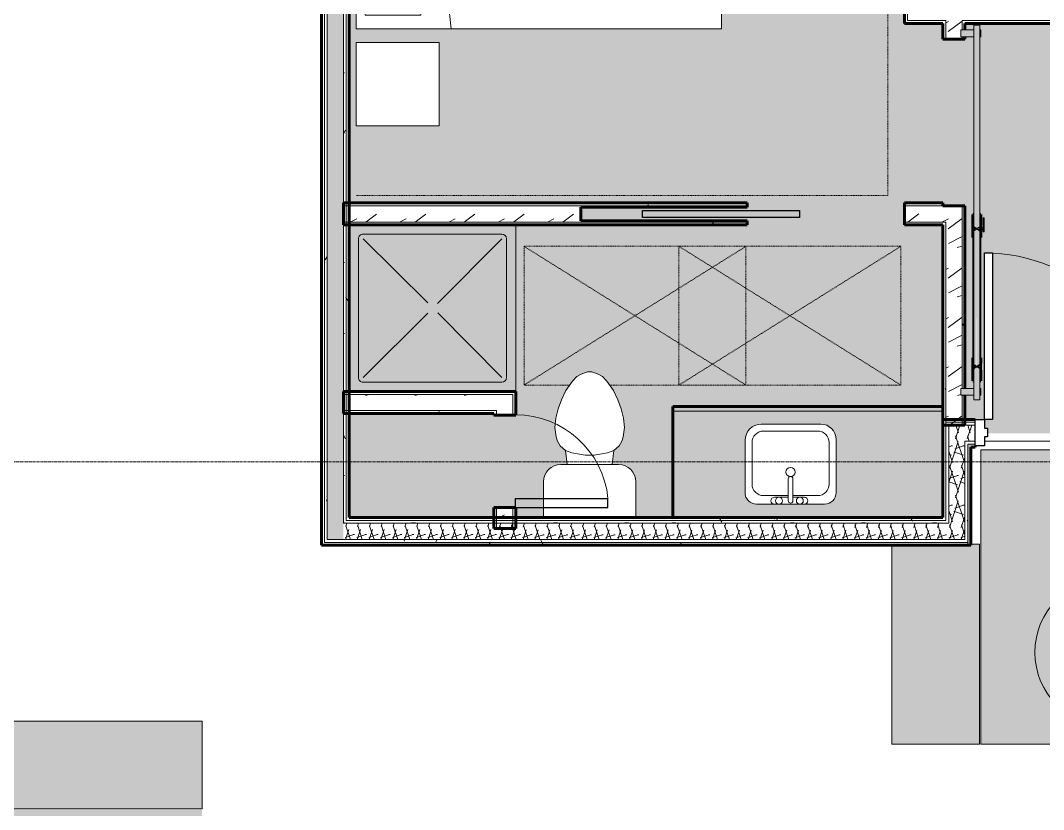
# Model space of a CAD drawing. Header units: inches. Extents: x -4105 to -1989, y 9836 to 11159.
# Drawn here: x -3474 to -3252.8, y 10392 to 10562.6 of the extents above; entities that cross this region are included whole.
import ezdxf

# ---------------------------------------------------------------- set-up
doc = ezdxf.new("R2010")
doc.units = ezdxf.units.IN
doc.header["$MEASUREMENT"] = 0
doc.linetypes.add('Dash', pattern=[0.25, 0.125, -0.125])
doc.linetypes.add('Grid Line 1_2_', pattern=[0.875, 0.5, -0.125, 0.125, -0.125])
for name, color, linetype, lineweight in [('0-1', 7, 'Continuous', 5), ('0-2', 7, 'Continuous', 9), ('A-AREA-PATT-3', 7, 'Continuous', 9), ('A-DOOR', 31, 'Continuous', 18), ('A-DOOR-1', 7, 'Continuous', 9), ('A-DOOR-2', 50, 'Continuous', 30), ('A-DOOR-3', 10, 'Continuous', 18), ('A-DOOR-4', 135, 'Continuous', 18), ('A-DOOR-5', 250, 'Continuous', 60), ('A-DOOR-7', 31, 'Continuous', 30), ('A-DOOR-8', 31, 'Continuous', 9), ('A-DOOR-FRAM', 31, 'Continuous', 30), ('A-FLOR', 192, 'Continuous', 18), ('A-FLOR-1', 10, 'Continuous', 18), ('A-FLOR-2', 192, 'Continuous', 5), ('A-GENM-HDLN-1', 7, 'Dash', 9), ('A-WALL', 113, 'Continuous', 18), ('A-WALL-2', 250, 'Continuous', 60), ('A-WALL-3', 10, 'Continuous', 18), ('A-WALL-PATT-1', 7, 'Continuous', 9), ('A-WALL-PATT-2', 253, 'Continuous', 9), ('A-WALL-PATT-4', 111, 'Continuous', 9), ('G-ANNO-SYMB', 111, 'Continuous', 9), ('I-FURN-1', 7, 'Continuous', 9), ('I-FURN-HDLN-1', 7, 'Dash', 9), ('I-WALL', 2, 'Continuous', 18), ('I-WALL-1', 2, 'Continuous', 5), ('I-WALL-2', 2, 'Continuous', 60), ('P-SANR-FIXT-2', 7, 'Continuous', 9), ('Q-CASE-1', 253, 'Continuous', 9), ('Q-CASE-2', 250, 'Continuous', 60), ('Q-CASE-3', 7, 'Continuous', 9), ('S-GRID-1', 1, 'Grid Line 1_2_', 9)]:
    doc.layers.add(name, color=color, linetype=linetype, lineweight=lineweight)
pattern_1 = [(0, (0, -1194), (20.48, 5.12), [0.845, -14.515, 0.845, -14.515, -81.92]), (0, (0, -1194), (20.48, 5.12), [-30.72, 0.845, -29.875, 0.845, -14.515, -35.84]), (0, (0, -1194), (20.48, 5.12), [-76.8, 0.845, -9.395, 0.845, -24.755]), (120, (7.68, -1191.44), (-14.67405, 15.1762003), [0.845, -14.515, 0.845, -14.515, -81.92]), (120, (7.68, -1191.44), (-14.67405, 15.1762003), [-30.72, 0.845, -29.875, 0.845, -14.515, -35.84]), (120, (7.68, -1191.44), (-14.67405, 15.1762003), [-76.8, 0.845, -9.395, 0.845, -24.755]), (240, (10.24, -1181.2), (-5.80595, -20.2962003), [0.845, -14.515, 0.845, -14.515, -81.92]), (240, (10.24, -1181.2), (-5.80595, -20.2962003), [-30.72, 0.845, -29.875, 0.845, -14.515, -35.84]), (240, (10.24, -1181.2), (-5.80595, -20.2962003), [-76.8, 0.845, -9.395, 0.845, -24.755])]
pattern_2 = [(216.87, (4.265, -1183.338), (31.9871619, 21.32545714), [5.331, -47.981]), (206.565, (10.662, -1186.536), (-10.662476, -10.6620098), [11.921, -11.921]), (198.435, (10.662, -1191.868), (-21.32449365, -10.6625869), [6.744, -26.974])]
pattern_3 = [(161.57, (0.32, -1193.68), (-2.560496185, -0.000537386), [0, -18.214, 2.022, 0]), (18.43, (-0.32, -1193.68), (-2.560496185, 0.000537386), [0, -18.214, 2.022, 0]), (108.43, (0.32, -1193.68), (1.27922091, -6.400876726), [6.07, -14.166]), (71.57, (-0.32, -1193.68), (1.27922091, 6.400876726), [6.07, -14.166])]

# ---------------------------------------------------------------- blocks, each defined once
blk = doc.blocks.new('Pocket_Door_2385 - 34_ x 80_-1722096-ENLARGED FLOOR PLAN - 3RD FLOOR PLAN - WEST')
at = {"layer": 'A-DOOR-2'}
for p, q in [((-39.67, -0.75), (-39.67, 0.75)), ((-39.67, 0.75), (-5.67, 0.75)), ((-5.67, 0.75), (-5.67, -0.75)), ((-5.67, -0.75), (-39.67, -0.75))]:
    blk.add_line(p, q, dxfattribs=at)
blk = doc.blocks.new('Interior_barn_door_18732 - Interior_barn_door_18732-1655839-ENLARGED FLOOR PLAN - 3RD FLOOR PLAN - WEST')
at = {"layer": 'A-DOOR-3'}
for points in [[(-23.44, -6.07), (-23.46, -6), (-23.68, -6), (-23.66, -6.07), (-23.51, -6.07)], [(-23.58, -6.33), (-23.58, -6.32), (-23.63, -6.32), (-23.63, -6.57), (-23.58, -6.57)], [(-22.49, -6.57), (-22.5, -6.32), (-23.58, -6.33), (-23.58, -6.57), (-22.49, -6.57)], [(-22.69, -6), (-23.44, -6), (-23.44, -6.07), (-22.69, -6.07)], [(-22.82, -6.32), (-22.85, -6.07), (-23.31, -6.07), (-23.28, -6.32), (-22.84, -6.32)], [(-22.45, -6.07), (-22.47, -6), (-22.69, -6), (-22.69, -6.07), (-22.47, -6.07)], [(-20.62, -6.32), (-22.49, -6.32), (-22.49, -6.57), (-20.62, -6.57)]]:
    blk.add_hatch(color=256, dxfattribs=at).paths.add_polyline_path(points, flags=0)
at = {"layer": 'A-DOOR-4'}
h = blk.add_hatch(color=256, dxfattribs=at)
h.paths.add_polyline_path([(20, -5.57), (18.5, -5.57), (18.5, -5.85), (20, -5.85)], flags=0)
h.paths.add_polyline_path([(20, -1.75), (20, -1.47), (18.5, -1.47), (18.5, -4.32), (20, -4.32)], flags=0)
h.paths.add_polyline_path([(-57.5, -2.38), (-57.5, -1.47), (-59, -1.47), (-59, -4.32), (-57.5, -4.32), (-57.5, -3.27)], flags=0)
h.paths.add_polyline_path([(-57.5, -5.82), (-57.5, -5.57), (-59, -5.57), (-59, -5.85), (-57.5, -5.85)], flags=0)
h = blk.add_hatch(color=256, dxfattribs=at)
h.paths.add_polyline_path([(21, -4.64), (21, -4.32), (-22.57, -4.34), (-22.95, -4.95), (21, -4.95), (21, -4.79)], flags=0)
h.paths.add_polyline_path([(-22.57, -4.32), (-22.58, -4.34), (-22.58, -4.33)], flags=0)
h.paths.add_polyline_path([(-23.05, -4.95), (-23.44, -4.32), (-52.36, -4.35), (-52.74, -4.95), (-23.13, -4.95)], flags=0)
h.paths.add_polyline_path([(-52.36, -4.32), (-52.38, -4.35), (-52.36, -4.32)], flags=0)
h.paths.add_polyline_path([(-52.85, -4.95), (-53.24, -4.32), (-60, -4.34), (-60, -4.95), (-52.92, -4.95)], flags=0)
h = blk.add_hatch(color=256, dxfattribs=at)
h.paths.add_polyline_path([(-19.9, -5.57), (-22.55, -5.6), (-22.5, -5.67), (-22.23, -5.67), (-22.23, -5.82), (-19.9, -5.82)], flags=0)
h.paths.add_polyline_path([(-19.9, -4.07), (-24.9, -4.07), (-24.9, -4.32), (-23.44, -4.32), (-23.48, -4.23), (-22.52, -4.26), (-22.56, -4.32), (-19.9, -4.32)], flags=0)
h.paths.add_polyline_path([(-23.42, -5.57), (-23.43, -5.59), (-23.43, -5.59)], flags=0)
h.paths.add_polyline_path([(-23.44, -5.57), (-24.9, -5.57), (-24.9, -5.82), (-23.73, -5.82), (-23.73, -5.67), (-23.48, -5.65)], flags=0)
h.paths.add_polyline_path([(-50.9, -5.67), (-50.9, -5.57), (-52.35, -5.57), (-52.29, -5.67), (-52.06, -5.67), (-52.06, -5.82), (-50.9, -5.82)], flags=0)
h.paths.add_polyline_path([(-50.9, -4.23), (-50.9, -4.07), (-55.9, -4.07), (-55.9, -4.32), (-53.25, -4.3), (-53.27, -4.23), (-52.31, -4.26), (-52.35, -4.32), (-50.9, -4.32)], flags=0)
h.paths.add_polyline_path([(-53.21, -5.57), (-53.23, -5.59), (-53.22, -5.59)], flags=0)
h.paths.add_polyline_path([(-53.23, -5.57), (-55.9, -5.57), (-55.9, -5.82), (-53.56, -5.82), (-53.56, -5.67), (-53.27, -5.65), (-53.24, -5.6)], flags=0)
h = blk.add_hatch(color=256, dxfattribs=at)
h.paths.add_polyline_path([(-53.27, -4.23), (-53.29, -4.23), (-53.23, -4.3)], flags=0)
h.paths.add_polyline_path([(-53.22, -4.23), (-53.27, -4.23), (-53.08, -4.5), (-53.19, -4.3)], flags=0)
h.paths.add_polyline_path([(-52.79, -4.23), (-53.22, -4.23), (-52.8, -4.95), (-52.79, -4.95), (-52.79, -4.32)], flags=0)
h = blk.add_hatch(color=256, dxfattribs=at)
h.paths.add_polyline_path([(-52.29, -4.23), (-52.31, -4.23), (-52.35, -4.32)], flags=0)
h.paths.add_polyline_path([(-52.31, -4.23), (-52.79, -4.23), (-52.76, -4.95), (-52.73, -4.93), (-52.36, -4.32)], flags=0)
for points in [[(-24.9, -4.07), (-50.9, -4.07), (-50.9, -4.32), (-24.9, -4.32)], [(-52.06, -6), (-52.06, -5.67), (-53.56, -5.67), (-53.56, -6)], [(-52.79, -5.27), (-52.82, -4.95), (-52.85, -4.98), (-53.27, -5.67), (-52.79, -5.67), (-52.79, -5.32)], [(-24.9, -5.57), (-50.9, -5.57), (-50.9, -5.82), (-24.9, -5.82), (-24.9, -5.62)], [(-22.23, -5.67), (-23.73, -5.67), (-23.73, -6), (-22.23, -6), (-22.23, -5.81)], [(-23, -5.67), (-23.03, -4.95), (-23.06, -4.98), (-23.48, -5.67), (-23.01, -5.67)]]:
    blk.add_hatch(color=256, dxfattribs=at).paths.add_polyline_path(points, flags=0)
h = blk.add_hatch(color=256, dxfattribs=at)
h.paths.add_polyline_path([(-23.48, -4.23), (-23.5, -4.23), (-23.43, -4.32)], flags=0)
h.paths.add_polyline_path([(-23.43, -4.23), (-23.48, -4.23), (-23.29, -4.51), (-23.39, -4.32)], flags=0)
h.paths.add_polyline_path([(-23, -4.23), (-23.43, -4.23), (-23.01, -4.95), (-23, -4.95), (-23, -4.32)], flags=0)
h = blk.add_hatch(color=256, dxfattribs=at)
h.paths.add_polyline_path([(-22.5, -4.23), (-22.52, -4.23), (-22.54, -4.3)], flags=0)
h.paths.add_polyline_path([(-22.52, -4.23), (-23, -4.23), (-22.97, -4.95), (-22.94, -4.93), (-22.56, -4.3)], flags=0)
h = blk.add_hatch(color=256, dxfattribs=at)
h.paths.add_polyline_path([(21, -5.57), (21, -4.95), (-22.95, -4.95), (-22.56, -5.57), (20, -5.57)], flags=0)
h.paths.add_polyline_path([(-23.05, -4.96), (-23.05, -4.96), (-23.06, -4.98)], flags=0)
h.paths.add_polyline_path([(-23.05, -4.96), (-23.05, -4.95), (-52.74, -4.96), (-52.35, -5.57), (-23.42, -5.55), (-23.07, -4.98)], flags=0)
h.paths.add_polyline_path([(-52.84, -4.96), (-52.84, -4.96), (-52.84, -4.96)], flags=0)
h.paths.add_polyline_path([(-52.84, -4.96), (-52.85, -4.95), (-60, -4.95), (-60, -5.57), (-53.21, -5.55), (-52.85, -4.96)], flags=0)
h = blk.add_hatch(color=256, dxfattribs=at)
h.paths.add_polyline_path([(-52.31, -5.67), (-52.51, -5.4), (-52.36, -5.67)], flags=0)
h.paths.add_polyline_path([(-52.36, -5.67), (-52.78, -4.95), (-52.79, -4.96), (-52.76, -5.67), (-52.44, -5.67)], flags=0)
h = blk.add_hatch(color=256, dxfattribs=at)
h.paths.add_polyline_path([(-22.52, -5.67), (-22.7, -5.44), (-22.57, -5.67)], flags=0)
h.paths.add_polyline_path([(-22.57, -5.67), (-22.99, -4.95), (-23, -4.95), (-22.97, -5.67), (-22.65, -5.67)], flags=0)
at = {"layer": 'A-DOOR-1'}
for p, q in [((-23.69, -6), (-23.69, -6.07)), ((-23.44, -6.07), (-23.69, -6.07)), ((-23.69, -6.07), (-23.68, -6.07)), ((-23.63, -6.32), (-23.63, -6.57)), ((-23.59, -6.32), (-23.59, -6.57)), ((-23.59, -6.32), (-22.49, -6.32)), ((-22.49, -6.57), (-23.59, -6.57)), ((-22.69, -6.07), (-23.44, -6.07)), ((-23.32, -6.07), (-23.32, -6.32)), ((-23.32, -6.07), (-23.32, -6.32)), ((-22.82, -6.32), (-22.82, -6.07)), ((-22.82, -6.32), (-22.82, -6.07)), ((-22.44, -6.07), (-22.69, -6.07)), ((-22.49, -6.32), (-22.49, -6.57)), ((-22.45, -6.07), (-22.44, -6.07)), ((-22.44, -6.07), (-22.44, -6)), ((-20.62, -6.57), (-20.62, -6.32))]:
    blk.add_line(p, q, dxfattribs=at)
for points in [[(-23.63, -6.32), (-23.62, -6.32), (-23.6, -6.32), (-23.58, -6.32)], [(-23.58, -6.57), (-23.6, -6.57), (-23.62, -6.57), (-23.63, -6.57)]]:
    blk.add_open_spline(points, degree=3, dxfattribs=at)
for points, knots in [([(-22.49, -6.32), (-22.05, -6.32), (-21.63, -6.32), (-21.29, -6.32), (-20.97, -6.32), (-20.67, -6.32), (-20.62, -6.32), (-20.62, -6.32)], [-0.722227, -0.722227, -0.722227, -0.722227, -0.6854273, -0.6485379, -0.6054888, -0.5563887, -0.5098073, -0.5098073, -0.5098073, -0.5098073]), ([(-20.62, -6.57), (-20.62, -6.57), (-20.67, -6.57), (-20.97, -6.57), (-21.29, -6.57), (-21.63, -6.57), (-22.05, -6.57), (-22.49, -6.57)], [0.5098073, 0.5098073, 0.5098073, 0.5098073, 0.5563887, 0.6054888, 0.6485379, 0.6854273, 0.722227, 0.722227, 0.722227, 0.722227])]:
    blk.add_open_spline(points, degree=3, knots=knots, dxfattribs=at)
at = {"layer": 'A-DOOR-3'}
for p, q in [((-57.5, -1.47), (-59, -1.47)), ((-59, -1.47), (-59, -4.32)), ((-57.5, -4.32), (-57.5, -1.47)), ((20, -1.47), (18.5, -1.47)), ((18.5, -1.47), (18.5, -4.32)), ((20, -4.32), (20, -1.47)), ((-53.24, -4.32), (-60, -4.32)), ((-60, -4.95), (-60, -4.32)), ((-53.29, -4.23), (-52.82, -4.98)), ((-53.29, -4.23), (-52.79, -4.23)), ((-52.79, -4.23), (-52.29, -4.23)), ((-52.76, -4.98), (-52.29, -4.23)), ((-23.44, -4.32), (-52.35, -4.32)), ((-50.9, -4.07), (-24.9, -4.07)), ((-23.5, -4.23), (-23.03, -4.98)), ((-23.5, -4.23), (-23, -4.23)), ((-23, -4.23), (-22.5, -4.23)), ((-22.97, -4.98), (-22.5, -4.23)), ((21, -4.32), (-22.56, -4.32)), ((21, -4.32), (21, -4.95)), ((-60, -5.57), (-60, -4.95)), ((-60, -5.57), (-53.23, -5.57)), ((-59, -5.57), (-59, -5.85)), ((-59, -5.85), (-57.5, -5.85)), ((-57.5, -5.85), (-57.5, -5.57)), ((-53.56, -5.67), (-53.56, -6)), ((-52.06, -5.67), (-53.56, -5.67)), ((-52.06, -6), (-53.56, -6)), ((-52.82, -4.92), (-53.29, -5.67)), ((-52.29, -5.67), (-52.76, -4.92)), ((-52.35, -5.57), (-23.44, -5.57)), ((-52.06, -6), (-52.06, -5.67)), ((-24.9, -5.82), (-50.9, -5.82)), ((-23.73, -6), (-23.73, -5.67)), ((-22.23, -5.67), (-23.73, -5.67)), ((-22.23, -6), (-23.73, -6)), ((-23.03, -4.92), (-23.5, -5.67)), ((-22.5, -5.67), (-22.97, -4.92)), ((-22.56, -5.57), (21, -5.57)), ((-22.23, -5.67), (-22.23, -6)), ((18.5, -5.57), (18.5, -5.85)), ((18.5, -5.85), (20, -5.85)), ((20, -5.85), (20, -5.57)), ((21, -4.95), (21, -5.57))]:
    blk.add_line(p, q, dxfattribs=at)
at = {"layer": 'A-DOOR-5'}
for p, q in [((-50.9, -4.07), (-55.9, -4.07)), ((-55.9, -4.07), (-55.9, -4.32)), ((-50.9, -4.33), (-50.9, -4.07)), ((-19.9, -4.07), (-24.9, -4.07)), ((-24.9, -4.07), (-24.9, -4.32)), ((-19.9, -4.32), (-19.9, -4.07)), ((-55.9, -5.57), (-55.9, -5.82)), ((-55.9, -5.82), (-53.56, -5.82)), ((-52.06, -5.82), (-50.9, -5.82)), ((-50.9, -5.82), (-50.9, -5.57)), ((-24.9, -5.57), (-24.9, -5.82)), ((-24.9, -5.82), (-23.73, -5.82)), ((-22.23, -5.82), (-19.9, -5.82)), ((-19.9, -5.82), (-19.9, -5.57))]:
    blk.add_line(p, q, dxfattribs=at)
blk = doc.blocks.new('Bed-Standard - Queen 60_ x 79_-1242961-ENLARGED FLOOR PLAN - 3RD FLOOR PLAN - WEST')
at = {"layer": 'I-FURN-1'}
for p, q in [((40.69, 37.7), (-19.31, 37.7)), ((-19.31, 37.7), (-19.31, -41.3)), ((40.69, -41.3), (40.69, 37.7)), ((-16.31, 35.7), (-16.31, 23.7)), ((-16.31, 35.7), (37.69, 35.7)), ((37.69, 35.7), (37.69, 23.7)), ((40.69, 23.7), (-19.31, 17.13)), ((-16.31, 23.7), (37.69, 23.7)), ((-19.31, -41.3), (40.69, -41.3))]:
    blk.add_line(p, q, dxfattribs=at)
at = {"layer": 'I-FURN-HDLN-1'}
for p, q in [((-55.31, 37.7), (-55.31, -77.3)), ((-55.31, -77.3), (64.69, -77.3))]:
    blk.add_line(p, q, dxfattribs=at)
blk = doc.blocks.new('Table-Night Stand - 18_ x 18_ x 24_-1352623-ENLARGED FLOOR PLAN - 3RD FLOOR PLAN - WEST')
at = {"layer": 'I-FURN-1'}
for p, q in [((18.15, 18), (0.15, 18)), ((0.15, 18), (0.15, 0)), ((18.15, 0), (18.15, 18)), ((0.15, 0), (18.15, 0))]:
    blk.add_line(p, q, dxfattribs=at)
blk = doc.blocks.new('M_Sink Vanity-Square - 500 x 440mm-1372835-ENLARGED FLOOR PLAN - 3RD FLOOR PLAN - WEST')
at = {"layer": 'P-SANR-FIXT-2'}
for p, q in [((-5.72, 10.23), (7.14, 10.23)), ((-5.72, 10.23), (7.14, 10.23)), ((-9.22, -4.59), (-9.22, 6.73)), ((-9.22, -4.59), (-9.22, 6.73)), ((-5.22, 8.73), (6.46, 8.73)), ((10.46, 6.91), (10.46, -4.59)), ((10.46, 6.91), (10.46, -4.59)), ((-7.72, -2.72), (-7.72, 6.23)), ((8.96, 6.23), (8.96, -2.72)), ((0.12, -6.33), (0.12, -1.59)), ((1.12, -6.33), (1.12, -1.59)), ((0.12, -5.22), (-5.22, -5.22)), ((-2.88, -5.59), (0.12, -5.59)), ((6.46, -5.22), (1.12, -5.22)), ((1.12, -5.59), (3.62, -5.59)), ((7.96, -7.09), (-6.72, -7.09)), ((7.96, -7.09), (-6.72, -7.09)), ((3.62, -7.09), (-2.88, -7.09))]:
    blk.add_line(p, q, dxfattribs=at)
for centre, radius, start, end in [((-5.72, 6.73), 3.5, 90, 180), ((-5.72, 6.73), 3.5, 90, 180), ((7.14, 6.91), 3.32, 0, 90), ((7.14, 6.91), 3.32, 360, 90), ((-5.22, 6.23), 2.5, 90, 180), ((6.46, 6.23), 2.5, 360, 90), ((0.62, -0.13), 1, 360, 180), ((0.62, -0.13), 1, 180, 0), ((0.62, -1.59), 0.5, 360, 180), ((-5.22, -2.72), 2.5, 180, 270), ((6.46, -2.72), 2.5, 270, 360), ((-6.72, -4.59), 2.5, 180, 270), ((-6.72, -4.59), 2.5, 180, 270), ((-2.88, -6.34), 0.75, 90, 270), ((-1.88, -6.34), 0.75, 360, 180), ((-1.88, -6.34), 0.75, 180, 0), ((0.62, -6.33), 0.5, 180, 0), ((2.62, -6.34), 0.75, 0, 180), ((2.62, -6.34), 0.75, 180, 0), ((3.62, -6.34), 0.75, 270, 90), ((7.96, -4.59), 2.5, 270, 0), ((7.96, -4.59), 2.5, 270, 0)]:
    blk.add_arc(centre, radius, start, end, dxfattribs=at)
blk = doc.blocks.new('Toilet-Domestic-3D - Toilet-Domestic-3D-V26-ENLARGED FLOOR PLAN - 3RD FLOOR PLAN - WEST')
at = {"layer": 'P-SANR-FIXT-2'}
for p, q in [((-9.98, 11.75), (-9.98, 19.48)), ((9.98, 19.48), (9.98, 11.75)), ((6.25, 8.02), (-6.25, 8.02)), ((-4.86, 8.02), (-5.21, 5)), ((4.86, 8.02), (5.21, 5)), ((-5.21, 5), (-6.4, 4)), ((-3.84, 5.5), (-5.21, 5)), ((-1, 6), (-3.84, 5.5)), ((1, 6), (-1, 6)), ((3.84, 5.5), (1, 6)), ((5.21, 5), (3.84, 5.5)), ((6.4, 4), (5.21, 5)), ((-6.97, 3), (-7.24, 2)), ((-6.4, 4), (-6.97, 3)), ((6.97, 3), (6.4, 4)), ((7.24, 2), (6.97, 3)), ((-7.41, 1), (-7.5, 0)), ((-7.24, 2), (-7.41, 1)), ((7.41, 1), (7.24, 2)), ((7.5, 0), (7.41, 1)), ((-7.5, 0), (-7.33, -1.99)), ((-7.33, -1.99), (-6.79, -4)), ((6.79, -4), (7.33, -1.99)), ((7.33, -1.99), (7.5, 0)), ((-6.79, -4), (-6.06, -6)), ((6.06, -6), (6.79, -4)), ((-6.06, -6), (-5.13, -8)), ((5.13, -8), (6.06, -6)), ((-5.13, -8), (-3.74, -10)), ((3.74, -10), (5.13, -8)), ((-3.74, -10), (-2.74, -11)), ((-2.74, -11), (-1.87, -11.5)), ((1.87, -11.5), (2.74, -11)), ((2.74, -11), (3.74, -10)), ((-1.87, -11.5), (-0.5, -12)), ((-0.5, -12), (0.5, -12)), ((0.5, -12), (1.87, -11.5))]:
    blk.add_line(p, q, dxfattribs=at)
for centre, start, end in [((-6.25, 11.75), 180, 270), ((6.25, 11.75), 270, 360)]:
    blk.add_arc(centre, 3.73, start, end, dxfattribs=at)
blk = doc.blocks.new('OD_CW_Base Cabinet - OD_CW_Base Cabinet-V27-ENLARGED FLOOR PLAN - 3RD FLOOR PLAN - WEST')
at = {"layer": 'Q-CASE-1'}
h = blk.add_hatch(color=256, dxfattribs=at)
h.paths.add_polyline_path([(59.14, 24), (0.74, 24), (0.74, 1), (59.14, 1), (59.14, 21.13)], flags=0)
h.paths.add_polyline_path([(27.17, 21.13), (41.03, 21.13), (41.68, 21.04), (42.28, 20.79), (42.8, 20.39), (43.2, 19.88), (43.45, 19.27), (43.53, 18.63), (43.53, 7.3), (43.41, 6.4), (43.06, 5.55), (42.51, 4.83), (41.78, 4.27), (40.94, 3.92), (40.03, 3.8), (27.17, 3.8), (26.31, 3.92), (25.51, 4.25), (24.82, 4.77), (24.29, 5.46), (23.96, 6.26), (23.85, 7.12), (23.85, 18.63), (23.93, 19.27), (24.18, 19.88), (24.58, 20.39), (25.1, 20.79), (25.7, 21.04), (26.35, 21.13)], flags=0)
blk.add_hatch(color=256, dxfattribs=at).paths.add_polyline_path([(0.74, 1), (0.74, 0), (59.14, 0), (59.14, 1), (2.53, 1)], flags=0)
at = {"layer": 'Q-CASE-2'}
for p, q in [((59.14, 0), (59.14, 24)), ((0.74, 0), (59.14, 0))]:
    blk.add_line(p, q, dxfattribs=at)
at = {"layer": 'Q-CASE-3'}
for p, q in [((59.14, 24), (59.14, 1)), ((0.74, 1), (59.14, 1)), ((59.14, 1), (0.74, 1)), ((59.14, 0), (0.74, 0)), ((59.14, 1), (59.14, 0))]:
    blk.add_line(p, q, dxfattribs=at)
blk = doc.blocks.new('Shower Base-3D - 36_ x 36_-1585791-ENLARGED FLOOR PLAN - 3RD FLOOR PLAN - WEST')
at = {"layer": 'P-SANR-FIXT-2'}
for p, q in [((-18, -18), (-18, 18)), ((15, 16), (-15, 16)), ((-16, 15), (-16, -15)), ((-1.13, 0.98), (-15, 15)), ((1.01, 1.11), (15, 15)), ((16, -15), (16, 15)), ((-1.12, -1), (-15, -15)), ((0.97, -1.14), (15, -15)), ((-15, -16), (15, -16))]:
    blk.add_line(p, q, dxfattribs=at)
for centre, start, end in [((-15, 15), 90, 180), ((15, 15), 360, 90), ((-15, -15), 180, 270), ((15, -15), 270, 0)]:
    blk.add_arc(centre, 1, start, end, dxfattribs=at)
blk = doc.blocks.new('Single-Flush - CLOSET-1720159-ENLARGED FLOOR PLAN - 3RD FLOOR PLAN - WEST')
at = {"layer": 'A-DOOR-1'}
blk.add_arc((10, 2.37), 20.07, 95.7201, 180, dxfattribs=at)
at = {"layer": 'A-DOOR-2'}
for p, q in [((8, 2.37), (8, 22.34)), ((10, 22.34), (8, 22.34)), ((10, 2.37), (10, 22.34)), ((10, 2.37), (8, 2.37))]:
    blk.add_line(p, q, dxfattribs=at)
blk = doc.blocks.new('ADA Clearances - 30_x48_-2253128-ENLARGED FLOOR PLAN - 3RD FLOOR PLAN - WEST')
at = {"layer": 'A-GENM-HDLN-1'}
for p, q in [((15, -24), (-15, 24)), ((-15, -24), (15, 24)), ((15, 24), (-15, 24)), ((-15, 24), (-15, 14.12)), ((15, -24), (15, 24)), ((-15, 5.48), (-15, -24)), ((-15, -24), (15, -24))]:
    blk.add_line(p, q, dxfattribs=at)
blk = doc.blocks.new('ADA Clearances - 30_x48_-V13-ENLARGED FLOOR PLAN - 3RD FLOOR PLAN - WEST')
at = {"layer": 'A-GENM-HDLN-1'}
for p, q in [((15, -24), (-15, 24)), ((-15, -24), (15, 24)), ((15, 24), (-15, 24)), ((-15, 24), (-15, -24)), ((15, -24), (15, 24)), ((-15, -24), (15, -24))]:
    blk.add_line(p, q, dxfattribs=at)
blk = doc.blocks.new('CTR - 1st Phase - Unit Layouts_rvt-1-ENLARGED FLOOR PLAN - 3RD FLOOR PLAN - WEST')
at = {"layer": 'A-WALL-PATT-1'}
h = blk.add_hatch(dxfattribs=at)
h.set_pattern_fill('FP_1', color=256, style=0, pattern_type=2)
h.set_pattern_definition(pattern_1)
h.paths.add_polyline_path([(-3273.9, 10475.13), (-3273.9, 10519.05), (-3274.52, 10519.05), (-3274.52, 10475.13)], flags=0)
h.paths.add_polyline_path([(-3273.9, 10558.59), (-3273.9, 10562.01), (-3274.52, 10562.01), (-3274.52, 10558.59)], flags=0)
h = blk.add_hatch(dxfattribs=at)
h.set_pattern_fill('FP_1', color=256, style=0, pattern_type=2)
h.set_pattern_definition(pattern_1)
h.paths.add_polyline_path([(-3269.77, 10475.13), (-3269.77, 10481.59), (-3270.4, 10481.59), (-3270.4, 10475.13)], flags=0)
h.paths.add_polyline_path([(-3269.88, 10483.09), (-3269.77, 10483.09), (-3269.77, 10522.59), (-3270.4, 10522.59), (-3270.4, 10483.09)], flags=0)
h.paths.add_polyline_path([(-3269.77, 10558.59), (-3269.77, 10559.09), (-3270.4, 10559.09), (-3270.4, 10558.59)], flags=0)
h.paths.add_polyline_path([(-3270.4, 10560.59), (-3269.77, 10560.59), (-3269.77, 10562.01), (-3270.4, 10562.01), (-3270.4, 10561.59)], flags=0)
h = blk.add_hatch(dxfattribs=at)
h.set_pattern_fill('FP_1', color=256, style=0, pattern_type=2)
h.set_pattern_definition(pattern_1)
h.paths.add_polyline_path([(-3275.27, 10522.55), (-3274.52, 10522.55), (-3274.52, 10523.18), (-3282.85, 10523.18), (-3282.85, 10522.55)], flags=0)
h.paths.add_polyline_path([(-3402.92, 10522.55), (-3316.85, 10522.55), (-3316.85, 10523.18), (-3402.92, 10523.18), (-3402.92, 10522.56)], flags=0)
h = blk.add_hatch(dxfattribs=at)
h.set_pattern_fill('FP_1', color=256, style=0, pattern_type=2)
h.set_pattern_definition(pattern_1)
h.paths.add_polyline_path([(-3274.52, 10518.43), (-3274.53, 10519.05), (-3282.85, 10519.05), (-3282.85, 10518.43), (-3275.27, 10518.43)], flags=0)
h.paths.add_polyline_path([(-3397.4, 10518.43), (-3316.85, 10518.43), (-3316.85, 10519.05), (-3402.92, 10519.04), (-3402.92, 10518.43)], flags=0)
h = blk.add_hatch(dxfattribs=at)
h.set_pattern_fill('FP_1', color=256, style=0, pattern_type=2)
h.set_pattern_definition(pattern_1)
h.paths.add_polyline_path([(-3402.92, 10477.68), (-3371.05, 10477.68), (-3371.05, 10478.3), (-3402.92, 10478.28)], flags=0)
at = {"layer": 'A-WALL-PATT-2'}
h = blk.add_hatch(dxfattribs=at)
h.set_pattern_fill('FP_2', color=256, style=0, pattern_type=2)
h.set_pattern_definition(pattern_2)
h.paths.add_polyline_path([(-3271.07, 10475.13), (-3270.4, 10475.13), (-3270.4, 10481.59), (-3270.68, 10481.59), (-3270.68, 10483.09), (-3270.4, 10483.09), (-3270.4, 10522.59), (-3273.9, 10522.59), (-3273.9, 10475.13)], flags=0)
h.paths.add_polyline_path([(-3273.9, 10558.59), (-3270.4, 10558.59), (-3270.4, 10559.09), (-3270.68, 10559.09), (-3270.68, 10560.59), (-3270.4, 10560.59), (-3270.4, 10562.63), (-3273.9, 10562.63), (-3273.9, 10562.01)], flags=0)
h = blk.add_hatch(dxfattribs=at)
h.set_pattern_fill('FP_2', color=256, style=0, pattern_type=2)
h.set_pattern_definition(pattern_2)
h.paths.add_polyline_path([(-3273.9, 10519.05), (-3273.9, 10522.59), (-3274.52, 10522.59), (-3274.52, 10522.55), (-3282.85, 10522.55), (-3282.85, 10519.05), (-3274.52, 10519.05)], flags=0)
h.paths.add_polyline_path([(-3336.33, 10519.05), (-3316.85, 10519.05), (-3316.85, 10519.3), (-3352.85, 10519.3), (-3352.85, 10522.3), (-3316.85, 10522.3), (-3316.85, 10522.55), (-3402.92, 10522.54), (-3402.92, 10519.05), (-3352.85, 10519.05)], flags=0)
h = blk.add_hatch(dxfattribs=at)
h.set_pattern_fill('FP_2', color=256, style=0, pattern_type=2)
h.set_pattern_definition(pattern_2)
h.paths.add_polyline_path([(-3402.92, 10478.3), (-3367.55, 10478.3), (-3367.55, 10481.8), (-3402.92, 10481.8), (-3402.92, 10481.67)], flags=0)
h = blk.add_hatch(dxfattribs=at)
h.set_pattern_fill('FP_2', color=256, style=0, pattern_type=2)
h.set_pattern_definition(pattern_2)
h.paths.add_polyline_path([(-3371.05, 10455.16), (-3367.55, 10455.16), (-3367.55, 10457.3), (-3371.05, 10457.3), (-3371.05, 10455.5)], flags=0)
h.paths.add_polyline_path([(-3367.73, 10477.3), (-3367.55, 10477.3), (-3367.55, 10478.3), (-3371.05, 10478.3), (-3371.05, 10477.3)], flags=0)
at = {"layer": 'A-WALL-2'}
for p, q in [((-3282.85, 10567.31), (-3282.85, 10562.01)), ((-3282.85, 10562.01), (-3282.22, 10562.01)), ((-3282.22, 10562.01), (-3278.1, 10562.01)), ((-3278.1, 10562.01), (-3274.52, 10562.01)), ((-3274.52, 10562.01), (-3274.52, 10558.59)), ((-3269.77, 10560.59), (-3269.77, 10562.01)), ((-3269.77, 10562.01), (-3249.32, 10562.01)), ((-3274.52, 10558.59), (-3269.77, 10558.59)), ((-3269.77, 10558.59), (-3269.77, 10559.09)), ((-3316.85, 10523.18), (-3404.17, 10523.18)), ((-3404.17, 10523.18), (-3404.17, 10518.43)), ((-3316.85, 10522.3), (-3316.85, 10523.18)), ((-3274.52, 10523.18), (-3282.85, 10523.18)), ((-3282.85, 10523.18), (-3282.85, 10518.43)), ((-3274.52, 10522.59), (-3274.52, 10523.18)), ((-3269.77, 10522.59), (-3274.52, 10522.59)), ((-3269.77, 10483.09), (-3269.77, 10522.59)), ((-3352.85, 10519.3), (-3352.85, 10522.3)), ((-3352.85, 10522.3), (-3316.85, 10522.3)), ((-3404.17, 10518.43), (-3316.85, 10518.43)), ((-3316.85, 10519.3), (-3352.85, 10519.3)), ((-3316.85, 10518.43), (-3316.85, 10519.3)), ((-3282.85, 10518.43), (-3274.52, 10518.43)), ((-3274.52, 10518.43), (-3274.52, 10475.13)), ((-3366.92, 10482.43), (-3404.17, 10482.43)), ((-3404.17, 10482.43), (-3404.17, 10477.68)), ((-3366.92, 10481.8), (-3366.92, 10482.43)), ((-3366.92, 10477.68), (-3366.92, 10481.8)), ((-3269.77, 10475.13), (-3269.77, 10481.59)), ((-3404.17, 10477.68), (-3371.67, 10477.68)), ((-3371.67, 10477.68), (-3371.67, 10477.3)), ((-3371.67, 10477.3), (-3366.92, 10477.3)), ((-3366.92, 10477.3), (-3366.92, 10477.68)), ((-3274.52, 10475.13), (-3269.77, 10475.13)), ((-3366.92, 10457.3), (-3371.67, 10457.3)), ((-3371.67, 10457.3), (-3371.67, 10452.79)), ((-3366.92, 10452.79), (-3366.92, 10457.3)), ((-3371.67, 10452.79), (-3366.92, 10452.79))]:
    blk.add_line(p, q, dxfattribs=at)
at = {"layer": 'A-WALL-3'}
for p, q in [((-3282.22, 10569.06), (-3282.22, 10562.63)), ((-3278.72, 10562.63), (-3282.22, 10562.63)), ((-3278.1, 10562.63), (-3278.72, 10562.63)), ((-3273.9, 10562.63), (-3278.1, 10562.63)), ((-3273.9, 10562.63), (-3273.9, 10562.01)), ((-3270.4, 10562.63), (-3270.4, 10562.01)), ((-3249.95, 10562.63), (-3270.4, 10562.63)), ((-3273.9, 10562.01), (-3273.9, 10558.59)), ((-3270.4, 10562.01), (-3270.4, 10560.59)), ((-3270.4, 10559.09), (-3270.4, 10558.59)), ((-3404.17, 10522.55), (-3316.85, 10522.55)), ((-3282.85, 10522.55), (-3274.52, 10522.55)), ((-3274.52, 10522.55), (-3274.52, 10522.59)), ((-3270.4, 10522.59), (-3270.4, 10483.09)), ((-3404.17, 10519.05), (-3316.85, 10519.05)), ((-3282.85, 10519.05), (-3274.52, 10519.05)), ((-3274.52, 10519.05), (-3273.9, 10519.05)), ((-3273.9, 10519.05), (-3273.9, 10475.13)), ((-3367.55, 10481.8), (-3404.17, 10481.8)), ((-3367.55, 10481.8), (-3367.55, 10478.3)), ((-3270.4, 10481.59), (-3270.4, 10475.13)), ((-3371.05, 10478.3), (-3404.17, 10478.3)), ((-3371.05, 10478.3), (-3371.05, 10477.68)), ((-3367.55, 10478.3), (-3367.55, 10477.68)), ((-3371.05, 10477.68), (-3371.05, 10477.3)), ((-3367.55, 10477.68), (-3367.55, 10477.3)), ((-3371.05, 10457.3), (-3371.05, 10452.79)), ((-3367.55, 10457.3), (-3367.55, 10452.79))]:
    blk.add_line(p, q, dxfattribs=at)
at = {"layer": '0-2'}
for name, p, rotation in [('Bed-Standard - Queen 60_ x 79_-1242961-ENLARGED FLOOR PLAN - 3RD FLOOR PLAN - WEST', (-3363.74, 10580.12), 89.99999999996444), ('Interior_barn_door_18732 - Interior_barn_door_18732-1655839-ENLARGED FLOOR PLAN - 3RD FLOOR PLAN - WEST', (-3272.15, 10540.59), 89.99999999997733), ('Table-Night Stand - 18_ x 18_ x 24_-1352623-ENLARGED FLOOR PLAN - 3RD FLOOR PLAN - WEST', (-3383.45, 10539.73), 89.99999999996444), ('Shower Base-3D - 36_ x 36_-1585791-ENLARGED FLOOR PLAN - 3RD FLOOR PLAN - WEST', (-3384.92, 10500.43), 180), ('ADA Clearances - 30_x48_-2253128-ENLARGED FLOOR PLAN - 3RD FLOOR PLAN - WEST', (-3341.12, 10498.8), 89.9999999999651), ('ADA Clearances - 30_x48_-V13-ENLARGED FLOOR PLAN - 3RD FLOOR PLAN - WEST', (-3307.62, 10498.8), 89.9999999999651), ('Toilet-Domestic-3D - Toilet-Domestic-3D-V26-ENLARGED FLOOR PLAN - 3RD FLOOR PLAN - WEST', (-3350.92, 10474.64), 180), ('OD_CW_Base Cabinet - OD_CW_Base Cabinet-V27-ENLARGED FLOOR PLAN - 3RD FLOOR PLAN - WEST', (-3273.79, 10479.16), 180), ('Single-Flush - CLOSET-1720159-ENLARGED FLOOR PLAN - 3RD FLOOR PLAN - WEST', (-3369.3, 10467.3), 269.9999999999593)]:
    blk.add_blockref(name, p, dxfattribs=dict(at, rotation=rotation))
for name, p in [('Pocket_Door_2385 - 34_ x 80_-1722096-ENLARGED FLOOR PLAN - 3RD FLOOR PLAN - WEST', (-3299.85, 10520.8)), ('M_Sink Vanity-Square - 500 x 440mm-1372835-ENLARGED FLOOR PLAN - 3RD FLOOR PLAN - WEST', (-3308.09, 10465.13))]:
    blk.add_blockref(name, p, dxfattribs=at)
blk = doc.blocks.new('CTR - 1st Phase - Shell_rvt-1-ENLARGED FLOOR PLAN - 3RD FLOOR PLAN - WEST')
at = {"layer": 'A-FLOR-1'}
for p, q in [((-3265.52, 10471.64), (-3229.52, 10471.64)), ((-3229.52, 10471.64), (-3265.52, 10471.64))]:
    blk.add_line(p, q, dxfattribs=at)
at = {"layer": 'S-GRID-1'}
blk.add_line((-1989.4, 10467.19), (-4072.56, 10467.19), dxfattribs=at)
blk = doc.blocks.new('HOLLOW METAL - UNIT DOOR-2058840-ENLARGED FLOOR PLAN - 3RD FLOOR PLAN - WEST')
at = {"layer": 'A-DOOR-7'}
for p, q in [((16.25, -3.25), (18, -3.25)), ((16.25, -39.25), (16.25, -3.25)), ((18, -3.25), (18, -39.25)), ((18, -39.25), (16.25, -39.25))]:
    blk.add_line(p, q, dxfattribs=at)
at = {"layer": 'A-DOOR-8'}
blk.add_arc((18, -3.25), 36, 180, 270, dxfattribs=at)
at = {"layer": 'A-DOOR-FRAM'}
for p, q in [((-20, 2.5), (-18, 2.5)), ((-20, -3.25), (-20, 2.5)), ((-18, 2.5), (-18, 0.5625)), ((18, 2.5), (20, 2.5)), ((18, 0.5625), (18, 2.5)), ((20, 2.5), (20, -3.25)), ((-18, 0.5625), (-17.375, 0.5625)), ((-17.375, 0.5625), (-17.375, -1.3125)), ((17.375, 0.5625), (18, 0.5625)), ((17.375, -1.3125), (17.375, 0.5625)), ((-18, -1.3125), (-18, -3.25)), ((-17.375, -1.3125), (-18, -1.3125)), ((18, -1.3125), (17.375, -1.3125)), ((18, -3.25), (18, -1.3125)), ((-18, -3.25), (-20, -3.25)), ((20, -3.25), (18, -3.25))]:
    blk.add_line(p, q, dxfattribs=at)
blk = doc.blocks.new('Elevation - Filled Arrow-152140-ENLARGED FLOOR PLAN - 3RD FLOOR PLAN - WEST')
at = {"layer": 'G-ANNO-SYMB'}
for start, end in [(360, 180), (180, 360)]:
    blk.add_arc((0, 0), 0.25, start, end, dxfattribs=at)

msp = doc.modelspace()

# ---------------------------------------------------------------- hatches: boundary and pattern name
at = {"layer": 'A-AREA-PATT-3'}
h = msp.add_hatch(color=256, dxfattribs=at)
h.paths.add_polyline_path([(-3402.92, 10455.16), (-3371.67, 10455.16), (-3371.67, 10457.3), (-3366.92, 10457.3), (-3366.92, 10455.16), (-3360.9, 10455.16), (-3360.9, 10462.89), (-3360.77, 10463.86), (-3360.4, 10464.75), (-3359.81, 10465.53), (-3359.04, 10466.12), (-3358.14, 10466.49), (-3357.1, 10466.62), (-3355.79, 10466.62), (-3356.13, 10469.64), (-3357.32, 10470.64), (-3357.89, 10471.64), (-3358.16, 10472.64), (-3358.34, 10473.64), (-3358.42, 10474.64), (-3358.25, 10476.63), (-3357.71, 10478.64), (-3356.98, 10480.64), (-3356.05, 10482.64), (-3354.66, 10484.64), (-3353.66, 10485.64), (-3352.8, 10486.14), (-3351.42, 10486.64), (-3350.42, 10486.64), (-3349.05, 10486.14), (-3348.18, 10485.64), (-3347.18, 10484.64), (-3345.8, 10482.64), (-3344.86, 10480.64), (-3344.14, 10478.64), (-3343.6, 10476.63), (-3343.42, 10474.64), (-3343.56, 10473.39), (-3343.69, 10472.64), (-3343.96, 10471.64), (-3344.52, 10470.64), (-3345.71, 10469.64), (-3346.06, 10466.62), (-3344.67, 10466.62), (-3343.71, 10466.49), (-3342.81, 10466.12), (-3342.04, 10465.53), (-3341.45, 10464.75), (-3341.07, 10463.86), (-3340.95, 10462.89), (-3340.95, 10455.16), (-3332.92, 10455.16), (-3332.92, 10479.16), (-3274.52, 10479.16), (-3274.52, 10518.43), (-3282.85, 10518.43), (-3282.85, 10523.18), (-3274.52, 10523.18), (-3274.52, 10522.59), (-3269.77, 10522.59), (-3269.77, 10483.09), (-3267.83, 10483.09), (-3267.83, 10484.69), (-3268.08, 10484.69), (-3268.08, 10520.69), (-3267.83, 10520.69), (-3267.83, 10559.09), (-3269.77, 10559.09), (-3269.77, 10558.59), (-3274.52, 10558.59), (-3274.52, 10562.01), (-3282.85, 10562.01), (-3282.85, 10567.31), (-3283.6, 10567.31), (-3283.6, 10569.81), (-3282.85, 10569.81), (-3282.85, 10607.06), (-3281.47, 10607.06), (-3281.47, 10642.06), (-3282.85, 10642.06), (-3282.85, 10642.31), (-3283.6, 10642.31), (-3283.6, 10644.81), (-3402.92, 10644.81), (-3402.92, 10523.18), (-3316.85, 10523.18), (-3316.85, 10522.3), (-3352.85, 10522.3), (-3352.85, 10519.3), (-3316.85, 10519.3), (-3316.85, 10518.43), (-3402.92, 10518.43), (-3402.92, 10482.43), (-3366.92, 10482.43), (-3366.92, 10477.3), (-3371.67, 10477.3), (-3371.67, 10477.68), (-3402.92, 10477.68), (-3402.92, 10461.82)], flags=0)
h.paths.add_polyline_path([(-3264.69, 10473.39), (-3230.15, 10473.39), (-3230.15, 10474.45), (-3229.52, 10474.45), (-3229.52, 10476.39), (-3207.32, 10476.39), (-3207.32, 10727.77), (-3223.45, 10727.77), (-3223.45, 10728.43), (-3223.48, 10728.46), (-3223.48, 10728.92), (-3223.45, 10728.92), (-3223.45, 10744.12), (-3223.48, 10744.12), (-3223.48, 10745.11), (-3223.45, 10745.11), (-3223.45, 10745.77), (-3219.45, 10745.77), (-3219.45, 10781.77), (-3223.45, 10781.77), (-3223.45, 10782.44), (-3223.48, 10782.44), (-3223.48, 10783.43), (-3223.45, 10783.43), (-3223.45, 10798.62), (-3223.48, 10798.62), (-3223.48, 10799.11), (-3223.45, 10799.11), (-3223.45, 10799.77), (-3207.32, 10799.77), (-3207.32, 10810.24), (-3217.88, 10810.24), (-3217.88, 10814.99), (-3207.32, 10814.99), (-3207.32, 10842.51), (-3213.92, 10842.51), (-3213.92, 10846.39), (-3251.95, 10846.39), (-3251.95, 10843.14), (-3249.17, 10843.14), (-3249.17, 10814.99), (-3247.88, 10814.99), (-3247.88, 10810.24), (-3253.92, 10810.24), (-3253.92, 10842.51), (-3371.42, 10842.51), (-3371.42, 10841.2), (-3376.17, 10841.2), (-3376.17, 10842.51), (-3402.92, 10842.51), (-3402.92, 10810.58), (-3376.17, 10810.58), (-3376.17, 10811.2), (-3371.42, 10811.2), (-3371.42, 10805.83), (-3378.92, 10805.83), (-3378.92, 10673.56), (-3322.26, 10673.56), (-3322.24, 10673.91), (-3322.21, 10674), (-3322.07, 10674.06), (-3321.17, 10674.08), (-3321.17, 10674.31), (-3318.55, 10674.31), (-3318.55, 10674.56), (-3317.96, 10674.56), (-3317.96, 10674.31), (-3317.37, 10674.31), (-3317.37, 10674.56), (-3316.78, 10674.56), (-3316.78, 10674.31), (-3316.19, 10674.31), (-3316.19, 10674.56), (-3315.6, 10674.56), (-3315.6, 10674.31), (-3315, 10674.31), (-3315, 10674.56), (-3314.41, 10674.56), (-3314.41, 10674.31), (-3305.06, 10674.31), (-3305.06, 10674.56), (-3303.09, 10674.56), (-3303.09, 10674.31), (-3299.36, 10674.31), (-3299.36, 10674.06), (-3298.41, 10674.05), (-3298.32, 10674), (-3298.26, 10673.86), (-3298.26, 10673.56), (-3289.82, 10673.56), (-3289.82, 10681.56), (-3254.07, 10681.56), (-3254.07, 10673.56), (-3249.32, 10673.56), (-3249.32, 10562.01), (-3269.77, 10562.01), (-3269.77, 10560.59), (-3267.83, 10560.59), (-3267.8, 10561.59), (-3266.58, 10561.59), (-3266.58, 10560.59), (-3266.3, 10560.59), (-3266.3, 10559.09), (-3266.58, 10559.09), (-3266.58, 10520.69), (-3266.33, 10520.69), (-3266.33, 10518.35), (-3266.15, 10518.35), (-3266.15, 10518.14), (-3266.08, 10518.11), (-3266.08, 10517.76), (-3265.83, 10517.79), (-3265.83, 10519.97), (-3265.58, 10519.95), (-3265.58, 10516.96), (-3265.83, 10516.97), (-3265.83, 10517.28), (-3266.08, 10517.28), (-3266.08, 10516.9), (-3266.15, 10516.9), (-3266.15, 10516.85), (-3266.33, 10516.85), (-3266.33, 10488.53), (-3266.15, 10488.53), (-3266.15, 10487.03), (-3266.33, 10487.03), (-3266.33, 10484.69), (-3266.58, 10484.69), (-3266.58, 10483.09), (-3266.3, 10483.09), (-3266.33, 10481.59), (-3266.58, 10481.59), (-3266.6, 10480.59), (-3267.83, 10480.59), (-3267.83, 10481.59), (-3269.77, 10481.59), (-3269.77, 10476.39), (-3265.52, 10476.39), (-3265.52, 10474.45), (-3264.9, 10474.45), (-3264.9, 10473.39)], flags=0)
h.paths.add_polyline_path([(-3265.52, 10476.39), (-3265.52, 10512.39), (-3263.77, 10512.39), (-3263.77, 10476.39), (-3264.9, 10476.39)], flags=0)
h.paths.add_polyline_path([(-3397.4, 10539.87), (-3401.45, 10539.87), (-3401.45, 10557.87), (-3383.45, 10557.87), (-3383.45, 10539.87)], flags=0)
h.paths.add_polyline_path([(-3397.4, 10560.81), (-3401.45, 10560.81), (-3401.45, 10620.81), (-3322.45, 10620.81), (-3322.45, 10560.81), (-3383.45, 10560.81)], flags=0)
h.paths.add_polyline_path([(-3254.73, 10566.76), (-3254.07, 10566.76), (-3254.07, 10644.81), (-3277.35, 10644.81), (-3277.35, 10642.31), (-3278.1, 10642.31), (-3278.1, 10642.06), (-3280.1, 10642.06), (-3280.1, 10605.06), (-3281.47, 10605.06), (-3281.47, 10570.06), (-3278.1, 10570.06), (-3278.1, 10569.81), (-3277.35, 10569.81), (-3277.35, 10567.31), (-3278.1, 10567.31), (-3278.1, 10566.76), (-3260, 10566.76)], flags=0)
h.paths.add_polyline_path([(-3401.45, 10623.81), (-3401.45, 10641.81), (-3383.45, 10641.81), (-3383.45, 10623.81), (-3397.4, 10623.81)], flags=0)
h.paths.add_polyline_path([(-3271.52, 10649.56), (-3254.07, 10649.56), (-3254.07, 10651.56), (-3289.82, 10651.56), (-3289.82, 10649.56), (-3275.27, 10649.56)], flags=0)
h.paths.add_polyline_path([(-3314.45, 10718.26), (-3314.45, 10802.26), (-3279.45, 10802.26), (-3279.45, 10796.26), (-3278.45, 10796.26), (-3278.45, 10724.26), (-3279.45, 10724.26), (-3279.45, 10718.26), (-3310.45, 10718.26)], flags=0)
h.paths.add_polyline_path([(-3263.45, 10733.26), (-3263.45, 10793.26), (-3233.45, 10793.26), (-3233.45, 10733.26), (-3257.4, 10733.26)], flags=0)
h.paths.add_polyline_path([(-3375.33, 10814.2), (-3401.33, 10814.2), (-3401.33, 10839.2), (-3375.33, 10839.2), (-3375.33, 10836.83)], flags=0)
h.paths.add_polyline_path([(-3237.16, 10816.39), (-3237.63, 10816.39), (-3237.63, 10816.89), (-3247.13, 10816.89), (-3247.13, 10842.14), (-3219.13, 10842.14), (-3219.13, 10816.89), (-3220.13, 10816.89), (-3220.14, 10816.39), (-3220.88, 10816.39), (-3220.88, 10816.89), (-3237.13, 10816.89), (-3237.14, 10816.39)], flags=0)
at = {"layer": 'A-FLOR-2'}
h = msp.add_hatch(color=256, dxfattribs=at)
h.paths.add_polyline_path([(-3285.54, 10406.19), (-3266.59, 10406.19), (-3266.59, 10449.44), (-3268.52, 10449.44), (-3268.52, 10449.16), (-3285.54, 10449.16), (-3285.54, 10442.98)], flags=0)
h.paths.add_polyline_path([(-3228.19, 10406.19), (-3228.19, 10469.8), (-3266.34, 10469.8), (-3266.34, 10406.19)], flags=0)
h.paths.add_polyline_path([(-3227.94, 10406.19), (-3208.99, 10406.19), (-3208.99, 10469.8), (-3227.94, 10469.8), (-3227.94, 10407.14)], flags=0)
h = msp.add_hatch(color=256, dxfattribs=at)
h.paths.add_polyline_path([(-3473.57, 10351.59), (-3434.72, 10351.59), (-3434.72, 10353.52), (-3477.97, 10353.52), (-3477.97, 10351.59)], flags=0)
h.paths.add_polyline_path([(-3495.47, 10353.77), (-3434.72, 10353.77), (-3434.72, 10391.92), (-3498.33, 10391.92), (-3498.33, 10353.77)], flags=0)
h.paths.add_polyline_path([(-3498.33, 10392.17), (-3434.72, 10392.17), (-3434.72, 10411.12), (-3498.33, 10411.12), (-3498.33, 10405.57)], flags=0)
at = {"layer": 'A-WALL-PATT-4'}
h = msp.add_hatch(dxfattribs=at)
h.set_pattern_fill('FP_4', color=256, style=0, pattern_type=2)
h.set_pattern_definition(pattern_3)
h.paths.add_polyline_path([(-3404.17, 10450.41), (-3404.17, 10843.41), (-3407.67, 10843.41), (-3407.67, 10450.41)], flags=0)
h = msp.add_hatch(dxfattribs=at)
h.set_pattern_fill('FP_1', color=256, style=0, pattern_type=2)
h.set_pattern_definition(pattern_1)
h.paths.add_polyline_path([(-3408.92, 10449.16), (-3408.3, 10449.16), (-3408.3, 10843.14), (-3408.92, 10843.14), (-3408.92, 10449.78)], flags=0)
h = msp.add_hatch(dxfattribs=at)
h.set_pattern_fill('FP_1', color=256, style=0, pattern_type=2)
h.set_pattern_definition(pattern_1)
h.paths.add_polyline_path([(-3407.67, 10449.79), (-3407.67, 10843.14), (-3408.3, 10843.14), (-3408.3, 10449.79), (-3407.76, 10449.79)], flags=0)
h = msp.add_hatch(dxfattribs=at)
h.set_pattern_fill('FP_1', color=256, style=0, pattern_type=2)
h.set_pattern_definition(pattern_1)
h.paths.add_polyline_path([(-3403.55, 10453.91), (-3403.55, 10645.43), (-3404.17, 10645.43), (-3404.17, 10453.91)], flags=0)
h.paths.add_polyline_path([(-3404.17, 10648.93), (-3403.55, 10648.93), (-3403.55, 10843.14), (-3404.17, 10843.14), (-3404.17, 10686.82)], flags=0)
h = msp.add_hatch(dxfattribs=at)
h.set_pattern_fill('FP_1', color=256, style=0, pattern_type=2)
h.set_pattern_definition(pattern_1)
h.paths.add_polyline_path([(-3403.55, 10454.54), (-3402.92, 10454.54), (-3402.92, 10645.43), (-3403.55, 10645.43), (-3403.55, 10461.82)], flags=0)
h.paths.add_polyline_path([(-3402.92, 10648.93), (-3402.92, 10843.14), (-3403.55, 10843.14), (-3403.55, 10648.93), (-3403.24, 10648.93)], flags=0)
h = msp.add_hatch(dxfattribs=at)
h.set_pattern_fill('FP_4', color=256, style=0, pattern_type=2)
h.set_pattern_definition(pattern_3)
h.paths.add_polyline_path([(-3269.77, 10450.41), (-3269.77, 10475.13), (-3273.27, 10475.13), (-3273.27, 10450.41)], flags=0)
h = msp.add_hatch(dxfattribs=at)
h.set_pattern_fill('FP_4', color=256, style=0, pattern_type=2)
h.set_pattern_definition(pattern_3)
h.paths.add_polyline_path([(-3268.52, 10471.64), (-3267.52, 10471.64), (-3267.52, 10475.14), (-3269.77, 10475.13), (-3269.77, 10471.64), (-3269.15, 10471.64)], flags=0)
h.paths.add_polyline_path([(-3207.32, 10471.64), (-3207.32, 10475.14), (-3227.52, 10475.14), (-3227.52, 10471.64), (-3214.2, 10471.64)], flags=0)
h = msp.add_hatch(dxfattribs=at)
h.set_pattern_fill('FP_1', color=256, style=0, pattern_type=2)
h.set_pattern_definition(pattern_1)
h.paths.add_polyline_path([(-3269.17, 10449.79), (-3269.15, 10449.79), (-3269.15, 10471.64), (-3269.77, 10471.64), (-3269.77, 10449.79)], flags=0)
h = msp.add_hatch(dxfattribs=at)
h.set_pattern_fill('FP_4', color=256, style=0, pattern_type=2)
h.set_pattern_definition(pattern_3)
h.paths.add_polyline_path([(-3275.27, 10450.41), (-3273.27, 10450.41), (-3273.27, 10453.91), (-3404.17, 10453.91), (-3404.17, 10450.41), (-3332.92, 10450.41)], flags=0)
h = msp.add_hatch(dxfattribs=at)
h.set_pattern_fill('FP_1', color=256, style=0, pattern_type=2)
h.set_pattern_definition(pattern_1)
h.paths.add_polyline_path([(-3402.92, 10453.91), (-3273.9, 10453.91), (-3273.9, 10454.54), (-3403.55, 10454.54), (-3403.55, 10453.91)], flags=0)
h = msp.add_hatch(dxfattribs=at)
h.set_pattern_fill('FP_1', color=256, style=0, pattern_type=2)
h.set_pattern_definition(pattern_1)
h.paths.add_polyline_path([(-3332.92, 10454.54), (-3274.52, 10454.54), (-3274.52, 10455.16), (-3402.92, 10455.16), (-3402.92, 10454.54), (-3340.95, 10454.54)], flags=0)
h = msp.add_hatch(dxfattribs=at)
h.set_pattern_fill('FP_1', color=256, style=0, pattern_type=2)
h.set_pattern_definition(pattern_1)
h.paths.add_polyline_path([(-3269.15, 10449.16), (-3269.17, 10449.79), (-3408.3, 10449.79), (-3408.3, 10449.16), (-3272.43, 10449.16)], flags=0)
h = msp.add_hatch(dxfattribs=at)
h.set_pattern_fill('FP_1', color=256, style=0, pattern_type=2)
h.set_pattern_definition(pattern_1)
h.paths.add_polyline_path([(-3404.17, 10449.79), (-3269.77, 10449.79), (-3269.77, 10450.41), (-3407.67, 10450.41), (-3407.67, 10449.79), (-3407.45, 10449.79)], flags=0)
at = {"layer": 'I-WALL'}
msp.add_hatch(color=256, dxfattribs=at).paths.add_polyline_path([(-3269.15, 10449.16), (-3268.52, 10449.16), (-3268.52, 10471.01), (-3269.15, 10471.01), (-3269.15, 10449.44)], flags=0)
at = {"layer": 'I-WALL-1'}
h = msp.add_hatch(color=256, dxfattribs=at)
h.paths.add_polyline_path([(-3268.52, 10470.39), (-3267.52, 10470.39), (-3267.52, 10471.01), (-3268.52, 10471.01), (-3268.52, 10470.64)], flags=0)
h.paths.add_polyline_path([(-3227.52, 10470.39), (-3207.32, 10470.39), (-3207.32, 10471.01), (-3227.52, 10471.01), (-3227.52, 10470.64)], flags=0)

# ---------------------------------------------------------------- linework, layer by layer
at = {"layer": 'A-FLOR'}
for p, q in [((-3228.19, 10469.8), (-3266.34, 10469.8)), ((-3266.34, 10469.8), (-3266.34, 10406.19)), ((-3285.54, 10449.16), (-3285.54, 10406.19)), ((-3266.59, 10449.44), (-3268.52, 10449.44)), ((-3266.59, 10406.19), (-3266.59, 10449.44)), ((-3434.72, 10411.12), (-3498.33, 10411.12)), ((-3434.72, 10392.17), (-3434.72, 10411.12)), ((-3285.54, 10406.19), (-3266.59, 10406.19)), ((-3266.34, 10406.19), (-3228.19, 10406.19)), ((-3498.33, 10392.17), (-3434.72, 10392.17))]:
    msp.add_line(p, q, dxfattribs=at)
at = {"layer": 'A-WALL'}
for p, q in [((-3408.3, 10449.79), (-3408.3, 10843.41)), ((-3407.67, 10450.41), (-3407.67, 10843.41)), ((-3404.17, 10453.91), (-3404.17, 10843.41)), ((-3403.55, 10454.54), (-3403.55, 10843.41)), ((-3273.9, 10475.76), (-3273.9, 10454.54)), ((-3273.9, 10475.76), (-3267.52, 10475.76)), ((-3273.27, 10475.14), (-3273.27, 10453.91)), ((-3273.27, 10475.14), (-3267.52, 10475.14)), ((-3269.77, 10471.64), (-3269.77, 10450.41)), ((-3269.77, 10471.64), (-3267.52, 10471.64)), ((-3269.15, 10471.01), (-3269.15, 10449.16)), ((-3269.15, 10471.01), (-3267.52, 10471.01)), ((-3273.27, 10453.91), (-3404.17, 10453.91)), ((-3273.9, 10454.54), (-3403.55, 10454.54)), ((-3269.15, 10449.79), (-3408.3, 10449.79)), ((-3269.77, 10450.41), (-3407.67, 10450.41))]:
    msp.add_line(p, q, dxfattribs=at)
at = {"layer": 'I-WALL-2'}
for p, q in [((-3408.92, 10843.41), (-3408.92, 10449.16)), ((-3402.92, 10455.16), (-3402.92, 10843.41)), ((-3267.52, 10476.39), (-3274.52, 10476.39)), ((-3274.52, 10476.39), (-3274.52, 10455.16)), ((-3268.52, 10449.16), (-3268.52, 10470.39)), ((-3268.52, 10470.39), (-3267.52, 10470.39)), ((-3267.52, 10470.39), (-3267.52, 10470.64)), ((-3274.52, 10455.16), (-3402.92, 10455.16)), ((-3408.92, 10449.16), (-3268.52, 10449.16))]:
    msp.add_line(p, q, dxfattribs=at)

# ---------------------------------------------------------------- block references
at = {"layer": '0-1'}
for name in ['CTR - 1st Phase - Shell_rvt-1-ENLARGED FLOOR PLAN - 3RD FLOOR PLAN - WEST', 'CTR - 1st Phase - Unit Layouts_rvt-1-ENLARGED FLOOR PLAN - 3RD FLOOR PLAN - WEST']:
    msp.add_blockref(name, (0, 0), dxfattribs=at)
at = {"layer": 'A-DOOR', "rotation": 180}
msp.add_blockref('HOLLOW METAL - UNIT DOOR-2058840-ENLARGED FLOOR PLAN - 3RD FLOOR PLAN - WEST', (-3247.52, 10473.14), dxfattribs=at)
at = {"layer": 'G-ANNO-SYMB', "xscale": 63.99999999999997, "yscale": 63.99999999999997, "zscale": 63.99999999999997}
msp.add_blockref('Elevation - Filled Arrow-152140-ENLARGED FLOOR PLAN - 3RD FLOOR PLAN - WEST', (-3238.65, 10426.01), dxfattribs=at)

doc.saveas('drawing.dxf')
